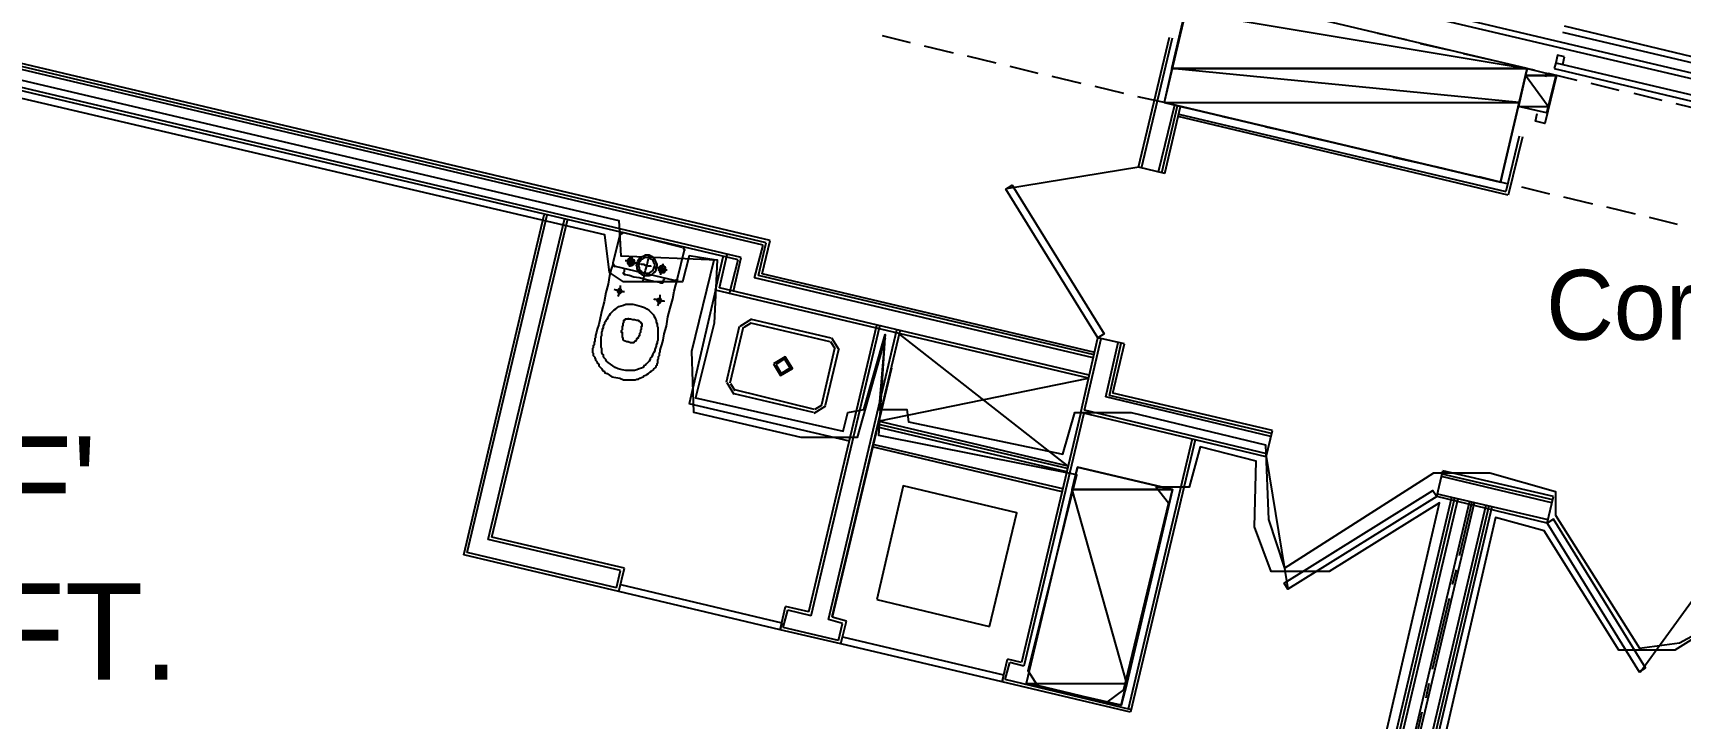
# Model space of a CAD drawing. Header units: feet. Extents: x -84 to 198, y -22 to 181.
# Drawn here: x 50.13 to 78.33, y 100.49 to 112.22 of the extents above; entities that cross this region are included whole.
import ezdxf
from ezdxf.enums import TextEntityAlignment as Align

# ---------------------------------------------------------------- set-up
doc = ezdxf.new("R2010")
doc.units = ezdxf.units.FT
for name, color, linetype in [('A-AREA-COMUN', 252, 'CONTINUOUS'), ('A-AREA-UNIDAD', 30, 'CONTINUOUS'), ('A-LINEA', 7, 'CONTINUOUS'), ('A-MURO-CONCRETO', 8, 'CONTINUOUS'), ('A-NOMBRE-ESPACIO', 2, 'CONTINUOUS'), ('A-TEXTO-PDF', 3, 'CONTINUOUS')]:
    doc.layers.add(name, color=color, linetype=linetype)

msp = doc.modelspace()

# ---------------------------------------------------------------- linework, layer by layer
at = {"layer": 'A-AREA-COMUN'}
msp.add_lwpolyline([(42.48, 113.1733), (60.16, 109.0133), (60.192, 108.4089), (61.84, 108.3378), (61.792, 107.2533), (61.472, 105.9733), (64, 105.4044), (64.08, 105.7244), (64.352, 105.7778), (64.72, 107.0578), (64.608, 105.7778), (65.088, 105.7778), (65.12, 105.5644), (67.76, 105.0133), (67.968, 105.7244), (68.928, 105.7244), (71.232, 105.1733), (71.28, 103.8933), (71.552, 103.0578), (74.112, 104.6933), (75.072, 104.6933), (76.192, 104.3733), (76.192, 103.9644), (77.632, 101.6889), (78.32, 101.7778), (78.8, 102.0444)], dxfattribs=at)
at = {"layer": 'A-AREA-UNIDAD'}
for points in [[(72.4, 96.3733), (74.208, 104.1778), (72.32, 103.0044), (71.328, 103.0044), (71.04, 103.7689), (71.072, 104.8889), (70.112, 105.1378), (69.92, 104.4444), (69.36, 104.4444), (69.568, 104.1778), (68.8, 100.9778), (68.512, 100.7644), (67.328, 101.0489), (67.168, 101.2978), (68, 104.6578), (64.608, 105.3333), (64.72, 107.0044), (64.24, 105.2978), (63.28, 105.2978), (61.44, 105.7244), (61.408, 106.7733), (61.792, 108.3378), (61.36, 108.4089), (61.248, 107.9644), (60.24, 107.9644), (60, 108.1244), (59.92, 108.7644), (42.32, 112.8889)], [(78.8, 102.0089), (78.24, 101.6533), (77.28, 101.6533), (76, 103.6978), (75.168, 103.9289), (73.152, 95.2178), (72.24, 95.1644), (71.648, 92.2489), (70.592, 92.2133), (70.368, 91.3244), (68.64, 91.4844), (68.24, 89.8133), (69.728, 89.4578), (69.632, 87.9289), (75.072, 86.72), (75.168, 86.3644), (101.04, 80.2489)]]:
    msp.add_lwpolyline(points, dxfattribs=at)
at = {"layer": 'A-LINEA'}
for p, q in [((62.68, 108.6311), (42.6933, 113.3644)), ((62.2533, 108.3778), (42.2667, 113.0978)), ((62.6267, 108.5911), (42.6267, 113.3244)), ((62.2, 108.3378), (42.2, 113.0578)), ((80.5333, 110.9644), (72.6133, 112.8311)), ((79.9867, 111.1911), (73.0133, 112.8444)), ((79.8667, 111.4978), (76.3467, 112.3378)), ((64.6667, 112.1778), (65.1467, 112.0578)), ((65.3867, 112.0044), (65.88, 111.8844)), ((69.0533, 109.9244), (69.5867, 112.1511)), ((69.1067, 109.9111), (69.64, 112.1378)), ((73.1467, 112.2178), (73.64, 112.1111)), ((73.88, 112.0444), (74.36, 111.9378)), ((79.84, 111.4044), (76.32, 112.2311)), ((66.12, 111.8311), (66.6133, 111.7111)), ((74.6133, 111.8711), (75.0933, 111.7644)), ((75.3333, 111.6978), (75.8267, 111.5911)), ((76.2, 111.7111), (79.72, 110.8844)), ((76.32, 111.6844), (76.3467, 111.8178)), ((66.8533, 111.6578), (67.3333, 111.5378)), ((67.5733, 111.4844), (68.0667, 111.3644)), ((76.2, 111.4978), (76.04, 110.8578)), ((76.0667, 111.5378), (76.56, 111.4178)), ((76.1733, 111.6178), (79.6933, 110.7778)), ((68.3067, 111.3111), (68.8, 111.1911)), ((69.04, 111.1378), (69.52, 111.0311)), ((76.8, 111.3644), (77.28, 111.2444)), ((77.5333, 111.1911), (78.0133, 111.0711)), ((69.4, 109.8444), (69.68, 110.9911)), ((69.4533, 109.8311), (69.72, 110.9778)), ((69.5067, 109.8178), (69.7733, 110.9644)), ((69.7467, 110.8311), (75.3467, 109.5111)), ((69.7733, 110.9644), (70.2533, 110.8578)), ((78.2533, 111.0178), (78.7467, 110.8978)), ((75.3867, 109.4444), (69.7333, 110.7911)), ((70.4933, 110.7911), (70.9867, 110.6844)), ((71.2267, 110.6178), (71.72, 110.5111)), ((71.96, 110.4444), (72.44, 110.3378)), ((72.6933, 110.2711), (73.1733, 110.1644)), ((75.5733, 110.4578), (75.3467, 109.5111)), ((75.6267, 110.4444), (75.3867, 109.4444)), ((73.4133, 110.0978), (73.9067, 109.9911)), ((69.0589, 109.9237), (66.7964, 109.554)), ((69.5067, 109.8178), (69.0533, 109.9244)), ((74.1467, 109.9378), (74.64, 109.8178)), ((74.88, 109.7644), (75.36, 109.6444)), ((75.6133, 109.5911), (76.0933, 109.4711)), ((76.3333, 109.4178), (76.8267, 109.2978)), ((77.0667, 109.2444), (77.56, 109.1244)), ((57.5067, 103.2844), (58.88, 109.1111)), ((57.56, 103.3244), (58.9333, 109.1111)), ((57.92, 103.5511), (59.2267, 109.0311)), ((57.9867, 103.5911), (59.28, 109.0178)), ((77.8, 109.0711), (78.28, 108.9511)), ((60.1733, 108.7644), (60.0533, 108.2844)), ((60.2307, 108.8032), (60.1746, 108.7685)), ((61.24, 108.5511), (60.2267, 108.8044)), ((62.48, 108.0311), (62.6267, 108.5911)), ((62.5467, 108.0711), (62.68, 108.6311)), ((62.6133, 108.0978), (62.7467, 108.6711)), ((61.16, 108.0178), (61.28, 108.5111)), ((61.2921, 108.4937), (61.2574, 108.5499)), ((61.8133, 107.8178), (61.9467, 108.3911)), ((61.88, 107.8578), (62.0133, 108.4311)), ((62.0533, 107.7644), (62.2, 108.3378)), ((62.12, 107.8044), (62.2533, 108.3778)), ((60.0546, 108.2752), (60.0893, 108.219)), ((60.0933, 108.2311), (61.1067, 107.9911)), ((61.1159, 107.979), (61.1721, 108.0137)), ((68.28, 106.6578), (62.48, 108.0311)), ((68.2933, 106.7111), (62.5467, 108.0711)), ((68.3067, 106.7511), (62.6133, 108.0978)), ((61.8133, 107.8178), (61.36, 105.8711)), ((68.2, 106.3111), (61.8133, 107.8178)), ((68.2133, 106.3644), (61.88, 107.8578)), ((62, 106.2444), (62.2267, 107.2044)), ((62.0667, 106.2311), (62.2933, 107.1911)), ((62.4317, 107.32), (62.2311, 107.1961)), ((62.4164, 107.2551), (62.296, 107.1808)), ((62.4133, 107.2578), (63.7733, 106.9378)), ((62.4267, 107.3244), (63.7867, 107.0044)), ((63.4133, 102.3111), (64.5733, 107.2178)), ((63.4533, 102.2444), (64.6267, 107.2044)), ((63.7467, 102.1778), (64.92, 107.1378)), ((63.864, 106.8148), (63.7897, 106.9351)), ((63.9289, 106.7994), (63.805, 107)), ((63.8133, 102.2311), (64.9733, 107.1244)), ((67.8533, 104.8044), (64.96, 107.0711)), ((68.0667, 105.7244), (68.36, 107.0044)), ((68.1333, 105.7644), (68.4133, 106.9911)), ((68.8133, 106.8978), (68.36, 107.0044)), ((68.4933, 105.9911), (68.7067, 106.9244)), ((68.56, 106.0178), (68.76, 106.9111)), ((68.6133, 106.0578), (68.8133, 106.8978)), ((63.8533, 106.8178), (63.6267, 105.8578)), ((63.92, 106.8044), (63.6933, 105.8444)), ((64.8267, 106.4844), (63.8133, 102.2178)), ((64.6, 105.5778), (68.2, 106.3111)), ((62.0045, 106.2361), (62.1283, 106.0356)), ((62.0694, 106.2208), (62.1436, 106.1005)), ((63.4933, 105.7244), (62.1333, 106.0444)), ((63.5067, 105.7778), (62.1467, 106.1111)), ((71.3467, 105.4178), (68.6133, 106.0578)), ((64.1067, 105.2311), (61.36, 105.8711)), ((63.5016, 105.7156), (63.7022, 105.8394)), ((63.517, 105.7805), (63.6373, 105.8548)), ((71.2533, 105.0178), (68.1333, 105.7644)), ((71.32, 105.3111), (68.4933, 105.9911)), ((71.3333, 105.3644), (68.56, 106.0178)), ((67.84, 104.7644), (64.5867, 105.5244)), ((67.8267, 104.7111), (64.5867, 105.4711)), ((67.8533, 104.8044), (64.6, 105.5778)), ((68.0667, 105.7244), (67.0533, 101.4444)), ((68.12, 105.7111), (67.0933, 101.3778)), ((71.24, 104.9644), (68.0667, 105.7244)), ((69.9733, 105.2711), (68.88, 100.6444)), ((70.0267, 105.2578), (68.92, 100.5911)), ((71.24, 104.9644), (71.3467, 105.4178)), ((67.7467, 104.3644), (64.4933, 105.1378)), ((67.76, 104.4178), (64.5067, 105.1778)), ((71.2408, 104.97), (71.6105, 102.7075)), ((74.16, 104.2844), (74.2667, 104.7244)), ((76.1333, 104.1778), (74.24, 104.6311)), ((76.1467, 104.2311), (74.2533, 104.6711)), ((76.16, 104.2844), (74.2667, 104.7244)), ((74.4133, 104.2711), (72.5067, 96.2044)), ((74.4667, 104.2578), (72.5467, 96.1378)), ((74.52, 104.2444), (72.5867, 96.0844)), ((74.72, 104.2044), (72.7467, 95.8311)), ((74.8, 104.1778), (72.8, 95.7244)), ((75, 104.1378), (72.96, 95.4711)), ((75.0533, 104.1244), (73, 95.4178)), ((76.0533, 103.8311), (74.16, 104.2844)), ((76.0667, 103.8844), (74.1733, 104.3244)), ((74.76, 104.1911), (74.5467, 103.2711)), ((76.0533, 103.8311), (76.16, 104.2844)), ((60.1867, 103.0178), (57.92, 103.5511)), ((60.2533, 103.0578), (57.9867, 103.5911)), ((60.16, 102.6578), (57.5067, 103.2844)), ((60.12, 102.7244), (57.56, 103.3244)), ((60.12, 102.7244), (60.1867, 103.0178)), ((60.16, 102.6578), (60.2533, 103.0578)), ((74.4933, 103.0311), (74.4267, 102.7778)), ((77.6416, 101.2752), (78.9859, 103.1322)), ((62.92, 102.0044), (63.0133, 102.4044)), ((63.4133, 102.3111), (63.0133, 102.4044)), ((64.5733, 102.5244), (66.5067, 102.0578)), ((74.3733, 102.5378), (74.08, 101.3244)), ((62.9733, 102.0444), (63.0533, 102.3378)), ((63.4533, 102.2444), (63.0533, 102.3378)), ((63.9867, 102.1111), (63.7467, 102.1778)), ((64.0533, 102.1511), (63.8133, 102.2178)), ((63.92, 101.8178), (63.9867, 102.1111)), ((63.96, 101.7644), (64.0533, 102.1511)), ((63.96, 101.7644), (62.92, 102.0044)), ((63.92, 101.8178), (62.9733, 102.0444)), ((66.72, 101.1111), (66.8133, 101.4978)), ((66.7733, 101.1511), (66.8533, 101.4444)), ((67.0533, 101.4444), (66.8133, 101.4978)), ((67.0933, 101.3778), (66.8533, 101.4444)), ((68.92, 100.5911), (66.72, 101.1111)), ((68.9333, 100.6311), (66.7733, 101.1511)), ((74.0267, 101.0844), (73.9733, 100.8311)), ((73.9067, 100.5911), (73.6267, 99.3778))]:
    msp.add_line(p, q, dxfattribs=at)
for points in [[(77.6267, 119.7244), (78.0933, 121.6711), (72.3333, 123.0311), (69.4933, 111.0311), (75.2533, 109.6711), (75.7067, 111.6178), (71.5733, 112.5911), (73.4933, 120.7111), (77.6267, 119.7244)], [(62.7467, 108.6711), (42.76, 113.4044), (43.9467, 118.4444)], [(76.3467, 111.8178), (76.2267, 111.8444), (76.2, 111.7111), (76.1733, 111.6178)], [(76.04, 110.8578), (75.56, 110.9644), (75.7067, 111.6178), (76.2, 111.4978)], [(76.0267, 111.4711), (76.04, 111.5378), (76.2133, 111.4978), (76.0133, 110.6711), (75.8533, 110.7111), (75.88, 110.8444)], [(68.36, 107.0044), (66.7867, 109.5511), (66.8933, 109.6178), (68.4667, 107.0711), (68.36, 107.0044)], [(60.0533, 108.2844), (60.0533, 108.2578), (60.0267, 108.1778), (60, 108.0711), (59.9733, 107.9244), (59.9333, 107.7778), (59.9067, 107.6178), (59.8667, 107.4711), (59.84, 107.3378), (59.8133, 107.2311), (59.7867, 107.1511), (59.7733, 107.0978), (59.76, 107.0444), (59.76, 107.0178), (59.76, 107.0044), (59.7467, 106.9911), (59.7467, 106.9778), (59.7467, 106.9644), (59.7467, 106.9511), (59.7333, 106.9244), (59.7333, 106.9111), (59.7333, 106.8978), (59.7333, 106.8844), (59.72, 106.8711), (59.72, 106.8578), (59.72, 106.8444), (59.72, 106.8311), (59.7067, 106.8178), (59.7067, 106.7911), (59.7067, 106.7778), (59.7067, 106.7644), (59.7067, 106.7511), (59.72, 106.7378), (59.72, 106.7244), (59.72, 106.6978), (59.7333, 106.6844), (59.7467, 106.6711), (59.7467, 106.6578), (59.76, 106.6311), (59.76, 106.6178), (59.7733, 106.6044), (59.7867, 106.5778), (59.8, 106.5644), (59.8133, 106.5511), (59.8133, 106.5244), (59.8267, 106.5111), (59.8533, 106.4844), (59.8667, 106.4711), (59.88, 106.4444), (59.9067, 106.4311), (59.92, 106.4044), (59.96, 106.3911), (60, 106.3644), (60.04, 106.3378), (60.1067, 106.3244), (60.1733, 106.3111), (60.24, 106.2844), (60.3067, 106.2844), (60.36, 106.2844), (60.4, 106.2844), (60.44, 106.2844), (60.4667, 106.2978), (60.4933, 106.2978), (60.52, 106.3111), (60.5467, 106.3244), (60.5733, 106.3378), (60.5867, 106.3511), (60.6133, 106.3644), (60.6267, 106.3644), (60.64, 106.3778), (60.6667, 106.3911), (60.68, 106.4044), (60.6933, 106.4178), (60.7067, 106.4311), (60.72, 106.4311), (60.7333, 106.4444), (60.7467, 106.4578), (60.76, 106.4711), (60.7733, 106.4844), (60.7867, 106.4978), (60.8, 106.5111), (60.8, 106.5244), (60.8133, 106.5378), (60.8133, 106.5511), (60.8133, 106.5644), (60.8267, 106.5778), (60.8267, 106.5911), (60.8267, 106.6044), (60.8267, 106.6311), (60.84, 106.6444), (60.84, 106.6578), (60.84, 106.6711), (60.84, 106.6844), (60.8533, 106.6978), (60.8533, 106.7111), (60.8533, 106.7244), (60.8533, 106.7378), (60.8667, 106.7644), (60.8667, 106.7911), (60.88, 106.8311), (60.8933, 106.8844), (60.92, 106.9644), (60.9333, 107.0711), (60.9733, 107.2044), (61, 107.3644), (61.04, 107.5111), (61.08, 107.6711), (61.1067, 107.8044), (61.1333, 107.9111), (61.16, 107.9911), (61.16, 108.0178)], [(60.4933, 108.2711), (60.48, 108.2844), (60.4667, 108.2844), (60.44, 108.2844), (60.4, 108.2978), (60.36, 108.3111), (60.3333, 108.3111), (60.2933, 108.3244), (60.28, 108.3244), (60.2667, 108.3244)], [(60.3467, 108.2444), (60.36, 108.2444), (60.3733, 108.2444), (60.3867, 108.2444), (60.3867, 108.2578), (60.4, 108.2578), (60.4133, 108.2578), (60.4133, 108.2711), (60.4267, 108.2844), (60.4267, 108.2978), (60.4267, 108.3111), (60.4267, 108.3244), (60.4133, 108.3378), (60.4, 108.3511), (60.3867, 108.3644), (60.3733, 108.3644), (60.36, 108.3644), (60.3467, 108.3644), (60.3333, 108.3644), (60.3333, 108.3511), (60.32, 108.3511), (60.32, 108.3378), (60.3067, 108.3244), (60.3067, 108.3111), (60.3067, 108.2978), (60.3067, 108.2844), (60.32, 108.2711), (60.32, 108.2578), (60.3333, 108.2578), (60.3467, 108.2444)], [(60.36, 108.2711), (60.3733, 108.2711), (60.3867, 108.2844), (60.4, 108.2978), (60.4, 108.3111), (60.3867, 108.3244), (60.3733, 108.3378), (60.36, 108.3378), (60.3467, 108.3378), (60.3467, 108.3244), (60.3333, 108.3244), (60.3333, 108.3111), (60.3333, 108.2978), (60.3333, 108.2844), (60.3467, 108.2844), (60.3467, 108.2711), (60.36, 108.2711)], [(60.3467, 108.2178), (60.3467, 108.2311), (60.36, 108.2578), (60.36, 108.2844), (60.3733, 108.3111), (60.3733, 108.3511), (60.3867, 108.3644), (60.3867, 108.3911)], [(60.6, 108.0711), (60.6267, 108.0711), (60.6533, 108.0711), (60.68, 108.0711), (60.72, 108.0844), (60.7333, 108.0978), (60.76, 108.1244), (60.7867, 108.1378), (60.8, 108.1644), (60.8, 108.2044), (60.8133, 108.2311), (60.8133, 108.2578), (60.8, 108.2978), (60.7867, 108.3244), (60.7733, 108.3511), (60.76, 108.3644), (60.7333, 108.3911), (60.7067, 108.4044), (60.68, 108.4178), (60.64, 108.4178), (60.6133, 108.4178), (60.5867, 108.4044), (60.56, 108.3911), (60.5333, 108.3778), (60.5067, 108.3644), (60.4933, 108.3378), (60.48, 108.3111), (60.4667, 108.2844), (60.4533, 108.2444), (60.4667, 108.2178), (60.4667, 108.1911), (60.48, 108.1644), (60.4933, 108.1378), (60.52, 108.1111), (60.5333, 108.0978), (60.56, 108.0844), (60.6, 108.0711)], [(60.6, 108.1111), (60.6267, 108.1111), (60.6533, 108.1111), (60.68, 108.1111), (60.6933, 108.1244), (60.72, 108.1378), (60.7333, 108.1511), (60.7467, 108.1644), (60.76, 108.1911), (60.76, 108.2044), (60.7733, 108.2311), (60.7733, 108.2578), (60.76, 108.2844), (60.76, 108.2978), (60.7467, 108.3244), (60.7333, 108.3378), (60.7067, 108.3511), (60.6933, 108.3644), (60.6667, 108.3778), (60.64, 108.3778), (60.6133, 108.3778), (60.6, 108.3778), (60.5733, 108.3644), (60.56, 108.3511), (60.5333, 108.3378), (60.52, 108.3111), (60.5067, 108.2978), (60.5067, 108.2711), (60.4933, 108.2444), (60.4933, 108.2311), (60.5067, 108.2044), (60.5067, 108.1778), (60.52, 108.1644), (60.5467, 108.1378), (60.56, 108.1244), (60.5733, 108.1244), (60.6, 108.1111)], [(60.5733, 107.9644), (60.5733, 107.9778), (60.5867, 108.0311), (60.6, 108.0844), (60.6133, 108.1644), (60.64, 108.2311), (60.6533, 108.3111), (60.6667, 108.3644), (60.68, 108.4044), (60.68, 108.4178)], [(60.9333, 108.0311), (60.9333, 108.0178), (60.9333, 108.0044), (60.92, 107.9911), (60.92, 107.9778), (60.92, 107.9644), (60.92, 107.9511), (60.9067, 107.9511), (60.9067, 107.9378), (60.8933, 107.9378), (60.88, 107.9378), (60.8533, 107.9511), (60.7867, 107.9644), (60.7067, 107.9778), (60.6133, 108.0044), (60.5067, 108.0311), (60.4133, 108.0444), (60.3333, 108.0711), (60.28, 108.0844), (60.2667, 108.0844), (60.2533, 108.0844), (60.2533, 108.0978), (60.24, 108.0978), (60.24, 108.1111), (60.24, 108.1244), (60.2533, 108.1378), (60.2533, 108.1511), (60.2533, 108.1644), (60.2533, 108.1778), (60.2667, 108.1911)], [(60.7067, 108.2178), (60.7067, 108.2311), (60.6933, 108.2311), (60.6667, 108.2311), (60.64, 108.2444), (60.6133, 108.2444), (60.5867, 108.2578), (60.56, 108.2578), (60.5467, 108.2578), (60.5333, 108.2711)], [(60.9867, 108.1644), (60.9733, 108.1644), (60.96, 108.1644), (60.9333, 108.1778), (60.8933, 108.1778), (60.8533, 108.1911), (60.8267, 108.2044), (60.7867, 108.2044), (60.7733, 108.2044), (60.76, 108.2178)], [(60.8933, 108.1244), (60.9067, 108.1244), (60.92, 108.1244), (60.9333, 108.1244), (60.9467, 108.1378), (60.9467, 108.1511), (60.96, 108.1511), (60.96, 108.1644), (60.96, 108.1778), (60.96, 108.1911), (60.96, 108.2044), (60.9467, 108.2178), (60.9333, 108.2311), (60.92, 108.2311), (60.9067, 108.2444), (60.8933, 108.2444), (60.88, 108.2311), (60.8667, 108.2311), (60.8533, 108.2178), (60.84, 108.2044), (60.84, 108.1911), (60.84, 108.1778), (60.84, 108.1644), (60.8533, 108.1511), (60.8533, 108.1378), (60.8667, 108.1244), (60.88, 108.1244), (60.8933, 108.1244)], [(60.8933, 108.1511), (60.9067, 108.1511), (60.92, 108.1511), (60.92, 108.1644), (60.9333, 108.1644), (60.9333, 108.1778), (60.9333, 108.1911), (60.92, 108.1911), (60.92, 108.2044), (60.9067, 108.2044), (60.8933, 108.2044), (60.88, 108.2044), (60.88, 108.1911), (60.8667, 108.1911), (60.8667, 108.1778), (60.8667, 108.1644), (60.88, 108.1644), (60.88, 108.1511), (60.8933, 108.1511)], [(60.88, 108.0844), (60.88, 108.1111), (60.8933, 108.1378), (60.8933, 108.1644), (60.9067, 108.1911), (60.9067, 108.2178), (60.92, 108.2444), (60.92, 108.2578), (60.92, 108.2711)], [(60.2533, 107.7911), (60.24, 107.7911), (60.2133, 107.7911), (60.1867, 107.8044), (60.16, 107.8044), (60.12, 107.8178), (60.1067, 107.8178), (60.08, 107.8311)], [(60.16, 107.7644), (60.1733, 107.7644), (60.1867, 107.7778), (60.2, 107.7778), (60.2, 107.7911), (60.2133, 107.8044), (60.2, 107.8178), (60.2, 107.8311), (60.1867, 107.8311), (60.1867, 107.8444), (60.1733, 107.8444), (60.16, 107.8444), (60.16, 107.8311), (60.1467, 107.8311), (60.1467, 107.8178), (60.1333, 107.8178), (60.1333, 107.8044), (60.1333, 107.7911), (60.1467, 107.7911), (60.1467, 107.7778), (60.16, 107.7778), (60.16, 107.7644)], [(60.1467, 107.7111), (60.16, 107.7378), (60.16, 107.7644), (60.1733, 107.7911), (60.1733, 107.8178), (60.1867, 107.8444), (60.1867, 107.8711), (60.1867, 107.8844), (60.1867, 107.8978)], [(60.8267, 107.5511), (60.84, 107.5778), (60.84, 107.5911), (60.8533, 107.6311), (60.8533, 107.6578), (60.8667, 107.6844), (60.8667, 107.7111), (60.8667, 107.7244), (60.8667, 107.7378)], [(60.4667, 107.5644), (60.5467, 107.5378), (60.6, 107.5244), (60.64, 107.4978), (60.68, 107.4711), (60.72, 107.4311), (60.7467, 107.4044), (60.76, 107.3778), (60.7733, 107.3511), (60.7867, 107.3244), (60.8, 107.2978), (60.8, 107.2711), (60.8133, 107.2444), (60.8133, 107.2178), (60.8133, 107.2044), (60.8267, 107.1778), (60.8267, 107.1644), (60.8267, 107.1378), (60.8267, 107.1244), (60.8267, 107.0978), (60.8267, 107.0844), (60.8267, 107.0578), (60.8267, 107.0311), (60.8267, 107.0044), (60.8267, 106.9911), (60.8267, 106.9644), (60.8133, 106.9378), (60.8133, 106.9111), (60.8, 106.8844), (60.8, 106.8578), (60.7867, 106.8311), (60.7733, 106.8044), (60.7733, 106.7778), (60.76, 106.7511), (60.7467, 106.7378), (60.7333, 106.7111), (60.7333, 106.6978), (60.72, 106.6711), (60.7067, 106.6578), (60.6933, 106.6444), (60.6933, 106.6311), (60.68, 106.6044), (60.6667, 106.5911), (60.6533, 106.5778), (60.64, 106.5644), (60.6267, 106.5511), (60.6133, 106.5378), (60.5867, 106.5244), (60.5733, 106.4978), (60.5467, 106.4844), (60.5067, 106.4711), (60.4667, 106.4578), (60.4267, 106.4444), (60.3867, 106.4444), (60.3333, 106.4444), (60.28, 106.4444), (60.2133, 106.4578), (60.1467, 106.4711), (60.0933, 106.4978), (60.0533, 106.5244), (60.0133, 106.5511), (59.9733, 106.5778), (59.9467, 106.6044), (59.9333, 106.6311), (59.9067, 106.6578), (59.8933, 106.6844), (59.8933, 106.7111), (59.88, 106.7244), (59.8667, 106.7511), (59.8667, 106.7644), (59.8667, 106.7911), (59.8667, 106.8044), (59.8667, 106.8178), (59.8533, 106.8444), (59.8533, 106.8578), (59.8533, 106.8844), (59.8533, 106.8978), (59.8533, 106.9244), (59.8533, 106.9378), (59.8533, 106.9644), (59.8533, 106.9911), (59.8533, 107.0178), (59.8667, 107.0444), (59.8667, 107.0711), (59.8667, 107.0978), (59.88, 107.1244), (59.88, 107.1511), (59.8933, 107.1778), (59.8933, 107.2044), (59.9067, 107.2311), (59.92, 107.2444), (59.92, 107.2711), (59.9333, 107.2844), (59.9467, 107.3111), (59.96, 107.3244), (59.9733, 107.3511), (59.9733, 107.3644), (59.9867, 107.3778), (60, 107.3911), (60.0133, 107.4178), (60.0267, 107.4311), (60.04, 107.4444), (60.0667, 107.4711), (60.08, 107.4844), (60.1067, 107.4978), (60.1333, 107.5244), (60.16, 107.5378), (60.2, 107.5511), (60.24, 107.5644), (60.28, 107.5778), (60.3467, 107.5778), (60.4, 107.5778), (60.4667, 107.5644)], [(60.9333, 107.6178), (60.9333, 107.6311), (60.92, 107.6311), (60.8933, 107.6311), (60.8667, 107.6444), (60.8267, 107.6444), (60.8, 107.6578), (60.7733, 107.6578), (60.76, 107.6711)], [(60.84, 107.6044), (60.8533, 107.6044), (60.8667, 107.6044), (60.8667, 107.6178), (60.88, 107.6178), (60.88, 107.6311), (60.8933, 107.6444), (60.88, 107.6578), (60.88, 107.6711), (60.8667, 107.6711), (60.8533, 107.6844), (60.84, 107.6711), (60.8267, 107.6711), (60.8267, 107.6578), (60.8133, 107.6578), (60.8133, 107.6444), (60.8133, 107.6311), (60.8267, 107.6311), (60.8267, 107.6178), (60.84, 107.6178), (60.84, 107.6044)], [(60.3067, 107.3378), (60.3067, 107.3244), (60.2933, 107.3244), (60.28, 107.3244), (60.2667, 107.3244), (60.2667, 107.3111), (60.2533, 107.3111), (60.2533, 107.2978), (60.24, 107.2978), (60.24, 107.2844), (60.24, 107.2711), (60.24, 107.2578), (60.2267, 107.2444), (60.2267, 107.2311), (60.2267, 107.2178), (60.2133, 107.1911), (60.2133, 107.1778), (60.2133, 107.1644), (60.2133, 107.1511), (60.2133, 107.1378), (60.2, 107.1244), (60.2, 107.1111), (60.2, 107.0978), (60.2133, 107.0978), (60.2133, 107.0844), (60.2133, 107.0711), (60.2133, 107.0578), (60.2133, 107.0444), (60.2133, 107.0311), (60.2133, 107.0178), (60.2267, 106.9911), (60.2267, 106.9778), (60.24, 106.9644), (60.2667, 106.9511), (60.2933, 106.9378), (60.32, 106.9378), (60.36, 106.9244), (60.3867, 106.9244), (60.4133, 106.9244), (60.4267, 106.9378), (60.44, 106.9511), (60.4533, 106.9511), (60.4533, 106.9644), (60.4667, 106.9778), (60.4667, 106.9911), (60.48, 106.9911), (60.48, 107.0044), (60.4933, 107.0044), (60.4933, 107.0178), (60.5067, 107.0311), (60.5067, 107.0444), (60.52, 107.0444), (60.52, 107.0578), (60.52, 107.0711), (60.52, 107.0844), (60.5333, 107.0978), (60.5333, 107.1111), (60.5333, 107.1244), (60.5333, 107.1378), (60.5467, 107.1511), (60.5467, 107.1644), (60.5467, 107.1778), (60.5467, 107.1911), (60.5467, 107.2044), (60.56, 107.2044), (60.56, 107.2178), (60.56, 107.2311), (60.56, 107.2444), (60.5467, 107.2444), (60.5467, 107.2578), (60.5333, 107.2578), (60.5333, 107.2711), (60.52, 107.2844), (60.5067, 107.2844), (60.4933, 107.2978), (60.4667, 107.2978), (60.4267, 107.3111), (60.4, 107.3111), (60.36, 107.3244), (60.3333, 107.3244), (60.32, 107.3244), (60.3067, 107.3378)], [(62.8045, 106.5561), (62.9283, 106.3556), (63.1289, 106.4794), (63.005, 106.68), (62.8045, 106.5561)], [(62.8434, 106.5469), (62.9375, 106.3945), (63.0899, 106.4886), (62.9958, 106.641), (62.8434, 106.5469)], [(68.76, 100.7111), (69.64, 104.4044), (68.0133, 104.7911), (67.1333, 101.0844), (68.76, 100.7111)], [(66.5067, 102.0578), (66.9733, 104.0044), (65.0267, 104.4711), (64.5733, 102.5244)], [(74.16, 104.2844), (71.6133, 102.6978), (71.5467, 102.8044), (74.0933, 104.3911), (74.16, 104.2844)], [(75.1067, 104.1111), (73.04, 95.3511), (67.7867, 96.5911)], [(76.0533, 103.8311), (77.6267, 101.2844), (77.7333, 101.3511), (76.16, 103.8978), (76.0533, 103.8311)], [(62.92, 102.0044), (60.16, 102.6578), (60.1867, 102.7778), (62.9467, 102.1244), (62.92, 102.0044)], [(66.72, 101.1111), (63.96, 101.7644), (63.9867, 101.8844), (66.7467, 101.2311), (66.72, 101.1111)]]:
    msp.add_lwpolyline(points, dxfattribs=at)
at = {"layer": 'A-MURO-CONCRETO'}
for points in [[(69.8533, 112.5911), (75.7067, 111.6178), (69.6267, 111.6178), (69.8533, 112.5911), (69.8533, 112.5911)], [(71.5733, 112.5911), (69.8533, 112.5911), (75.7067, 111.6178), (71.5733, 112.5911)], [(69.6267, 111.6178), (69.4933, 111.0311), (75.5733, 111.0311), (69.6267, 111.6178)], [(69.6267, 111.6178), (75.7067, 111.6178), (75.5733, 111.0311), (69.6267, 111.6178), (69.6267, 111.6178)], [(75.68, 111.4978), (75.56, 110.9644), (76.0667, 110.9644), (75.68, 111.4978)], [(75.7067, 111.6178), (76.2, 111.4978), (75.68, 111.4978), (75.7067, 111.6178), (75.7067, 111.6178)], [(75.68, 111.4978), (76.2, 111.4978), (76.0667, 110.9644), (75.68, 111.4978), (75.68, 111.4978)], [(69.4933, 111.0311), (75.5733, 111.0311), (75.2533, 109.6711), (69.4933, 111.0311), (69.4933, 111.0311)], [(75.56, 110.9644), (76.0667, 110.9644), (76.04, 110.8578), (75.56, 110.9644), (75.56, 110.9644)], [(68.0133, 104.7911), (69.64, 104.4044), (67.92, 104.4044), (68.0133, 104.7911), (68.0133, 104.7911)], [(67.92, 104.4044), (67.1333, 101.0844), (68.8533, 101.0844), (67.92, 104.4044)], [(67.92, 104.4044), (69.64, 104.4044), (68.8533, 101.0844), (67.92, 104.4044), (67.92, 104.4044)], [(67.1333, 101.0844), (68.8533, 101.0844), (68.76, 100.7111), (67.1333, 101.0844), (67.1333, 101.0844)]]:
    msp.add_lwpolyline(points, dxfattribs=at)

# ---------------------------------------------------------------- texts
at = {"layer": 'A-NOMBRE-ESPACIO'}
msp.add_text('Corredor', height=1.2, dxfattribs=at).set_placement((79.2, 106.9689), align=Align.CENTER)
at = {"layer": 'A-TEXTO-PDF'}
for s, p in [("'3NF'", (48.7219, 103.6718)), ('FT.', (50.9802, 101.1518))]:
    msp.add_text(s, height=1.646, dxfattribs=at).set_placement(p, align=Align.CENTER)

doc.saveas('drawing.dxf')
